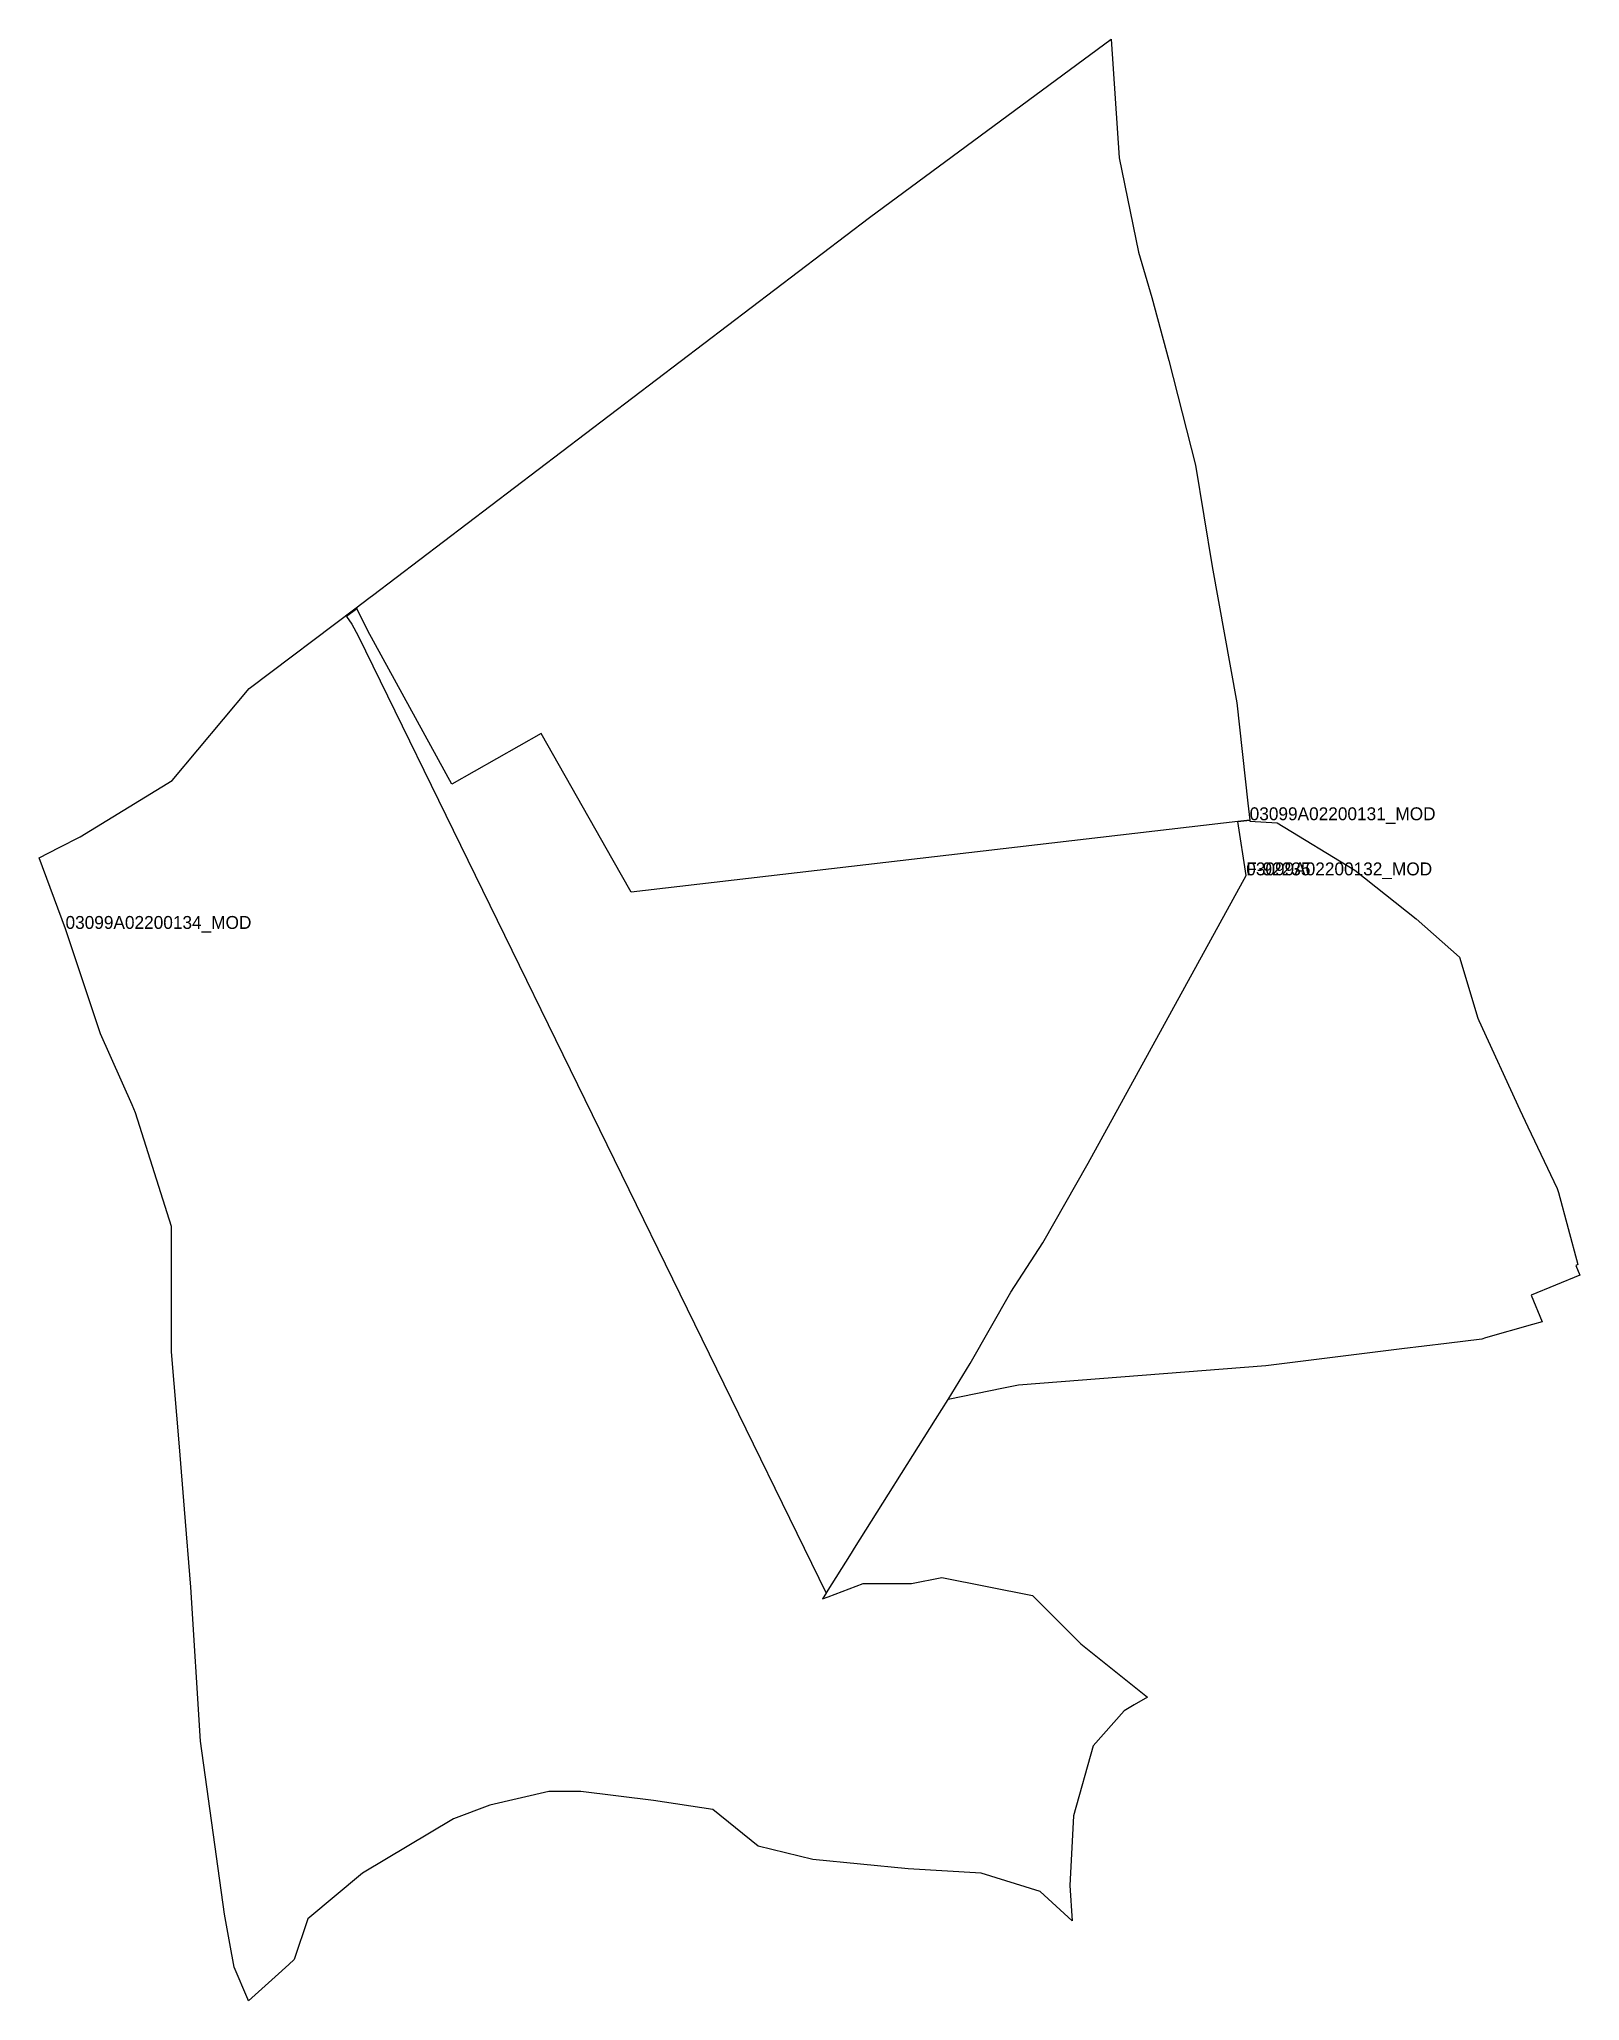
# Model space of a CAD drawing. Header units: metres. Extents: x 670832 to 673038, y 4210927 to 4223852.
# Drawn here: x 672859 to 673038.3, y 4223623.9 to 4223852.1 of the extents above; entities outside this region: 4.
import ezdxf

# ---------------------------------------------------------------- set-up
doc = ezdxf.new("R2010")
doc.units = ezdxf.units.M
doc.layers.add('RECINTOS_GML', color=1, linetype='Continuous')

msp = doc.modelspace()

# ---------------------------------------------------------------- linework, layer by layer
at = {"layer": 'RECINTOS_GML', "lineweight": 25}
for points in [[(672999.892, 4223761.251), (672998.526, 4223761.091), (672927.916, 4223752.859), (672925.808, 4223756.573), (672917.436, 4223771.328), (672907.044, 4223765.431), (672897.279, 4223783.27), (672896.465, 4223784.867), (672895.973, 4223785.831), (672895.901, 4223785.971), (672896.554, 4223786.463), (672897.544, 4223787.213), (672897.794, 4223787.393), (672955.654, 4223831.391), (672983.753, 4223852.13), (672984.693, 4223838.33), (672986.943, 4223827.35), (672988.523, 4223822.07), (672990.483, 4223814.75), (672993.603, 4223802.55), (672995.533, 4223790.76), (672998.403, 4223774.9), (672999.673, 4223763.25), (672999.892, 4223761.251)], [(672862.075, 4223748.605), (672859.015, 4223756.865), (672861.355, 4223758.064), (672863.765, 4223759.304), (672874.494, 4223765.854), (672883.444, 4223776.584), (672895.901, 4223785.971), (672895.973, 4223785.831), (672894.77, 4223784.938), (672895.401, 4223784.05), (672896.118, 4223782.707), (672950.598, 4223671.288), (672950.193, 4223670.653), (672950.833, 4223670.893), (672954.923, 4223672.422), (672960.553, 4223672.422), (672964.073, 4223673.132), (672974.633, 4223671.022), (672980.253, 4223665.392), (672987.983, 4223659.222), (672986.453, 4223658.302), (672985.273, 4223657.602), (672981.663, 4223653.532), (672979.403, 4223645.402), (672978.943, 4223637.272), (672979.243, 4223633.162), (672975.503, 4223636.592), (672968.623, 4223638.712), (672960.153, 4223639.242), (672949.043, 4223640.303), (672942.683, 4223641.883), (672937.393, 4223646.113), (672930.514, 4223647.173), (672922.044, 4223648.234), (672918.334, 4223648.234), (672911.454, 4223646.644), (672907.224, 4223645.064), (672896.634, 4223638.714), (672890.284, 4223633.425), (672888.694, 4223628.665), (672888.054, 4223628.085), (672886.494, 4223626.675), (672883.384, 4223623.875), (672883.294, 4223624.065), (672881.704, 4223627.785), (672881.204, 4223630.525), (672880.584, 4223633.945), (672877.784, 4223654.085), (672876.664, 4223671.995), (672875.924, 4223681.075), (672875.324, 4223688.315), (672874.424, 4223699.405), (672874.424, 4223713.954), (672870.224, 4223727.214), (672869.834, 4223728.114), (672866.154, 4223736.384), (672862.075, 4223748.605), (672862.075, 4223748.605)], [(672999.495, 4223754.835), (672998.526, 4223761.091), (672927.916, 4223752.859), (672925.808, 4223756.573), (672917.436, 4223771.328), (672907.044, 4223765.431), (672897.279, 4223783.27), (672896.465, 4223784.867), (672895.973, 4223785.831), (672894.77, 4223784.938), (672895.401, 4223784.05), (672896.118, 4223782.707), (672950.598, 4223671.288), (672950.633, 4223671.343), (672953.543, 4223675.962), (672953.903, 4223676.542), (672963.343, 4223691.512), (672964.783, 4223693.852), (672967.363, 4223698.042), (672972.083, 4223706.332), (672975.823, 4223712.081), (672981.103, 4223721.341), (672999.495, 4223754.835)], [(672999.495, 4223754.835), (672998.526, 4223761.091), (672999.892, 4223761.251), (672999.903, 4223761.15), (673003.073, 4223760.94), (673012.113, 4223755.42), (673019.253, 4223749.79), (673024.323, 4223745.3), (673026.443, 4223738.2), (673026.553, 4223737.96), (673031.333, 4223727.56), (673032.273, 4223725.58), (673035.693, 4223718.38), (673035.823, 4223717.92), (673038.099, 4223709.532), (673037.87, 4223709.42), (673038.31, 4223708.32), (673032.66, 4223705.99), (673033.921, 4223702.886), (673032.813, 4223702.57), (673027.333, 4223701.01), (673026.903, 4223700.88), (673022.783, 4223700.37), (673017.603, 4223699.72), (673001.753, 4223697.741), (672973.003, 4223695.502), (672971.233, 4223695.142), (672964.783, 4223693.852), (672967.363, 4223698.042), (672972.083, 4223706.332), (672975.823, 4223712.081), (672981.103, 4223721.341), (672999.495, 4223754.835), (672999.495, 4223754.835)], [(670998.106, 4219136.223), (671017.051, 4219115.229), (671035.238, 4219095.074), (671017.817, 4219079.452), (670999.705, 4219100.506), (670981.275, 4219121.929), (670962.442, 4219143.819), (670942.57, 4219166.467), (670831.77, 4219289.849), (670832.711, 4219293.291), (670944.842, 4219168.427), (670954.502, 4219176.76), (670958.389, 4219180.238), (670998.106, 4219136.223)], [(672940.877, 4210966.343), (672980.605, 4210983.109), (673005.192, 4210941.707), (673005.627, 4210940.973), (672985.254, 4210932.411), (672983.586, 4210936.966), (672959.94, 4210927.284), (672959.194, 4210928.96), (672954.648, 4210938.67), (672945.756, 4210957.444), (672943.114, 4210962.177), (672942.724, 4210962.858), (672941.18, 4210965.794), (672940.877, 4210966.343)]]:
    msp.add_lwpolyline(points, close=True, dxfattribs=at)

# ---------------------------------------------------------------- texts
at = {"layer": 'RECINTOS_GML'}
for s, p in [('03099A02200131_MOD', (672999.892, 4223761.251)), ('03099A02200132_MOD', (672999.495, 4223754.835)), ('F-92235', (672999.495, 4223754.835)), ('03099A02200134_MOD', (672862.075, 4223748.605)), ('RESTO-FINCA', (670998.106, 4219136.223)), ('FR-4107', (672940.877, 4210966.343))]:
    msp.add_text(s, height=1.5, dxfattribs=at).set_placement(p)

doc.saveas('drawing.dxf')
